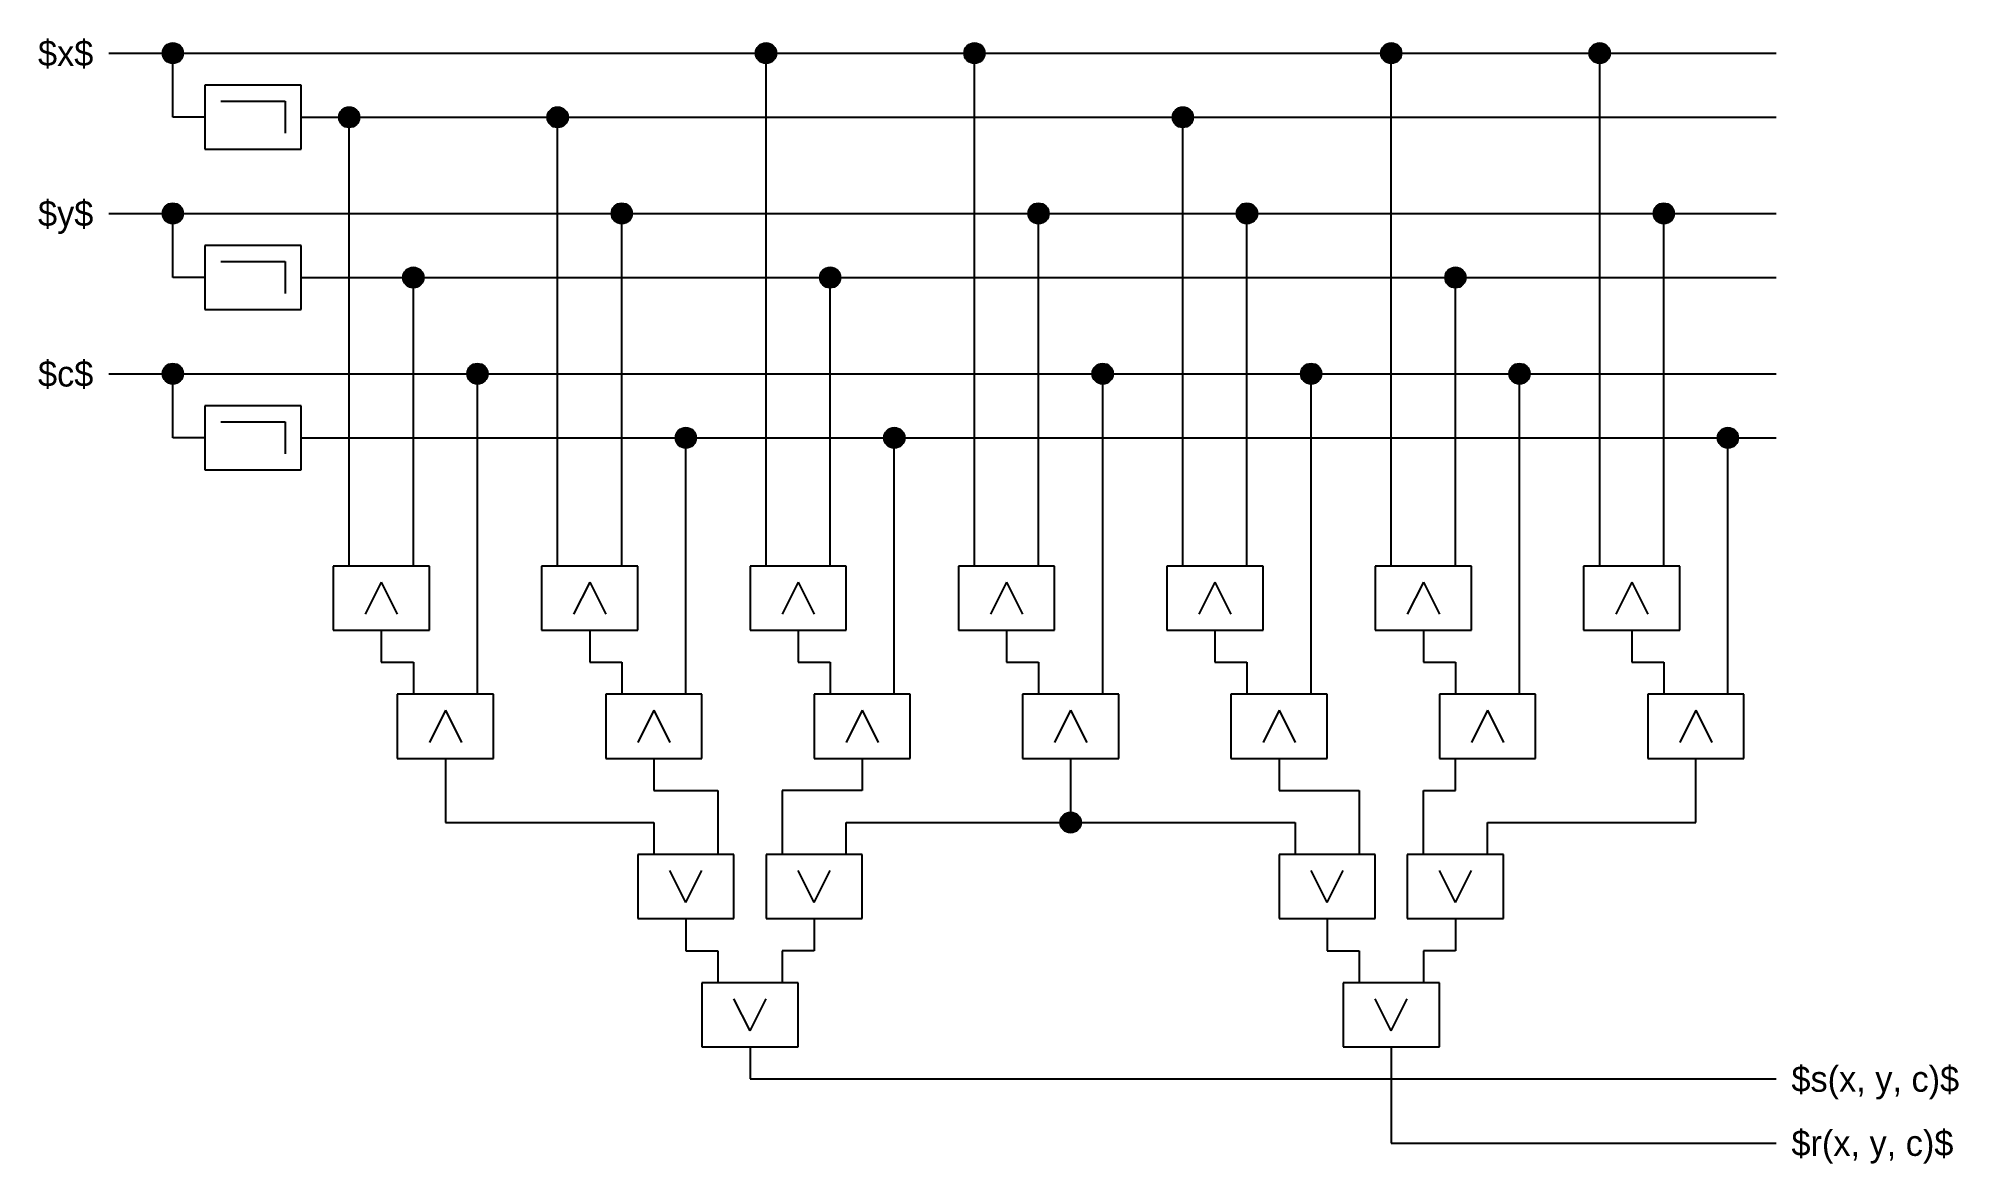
# Model space of a CAD drawing. Header units: inches. Extents: x -5 to 1492, y 9 to 887.
import ezdxf
from ezdxf.enums import TextEntityAlignment as Align

# ---------------------------------------------------------------- set-up
doc = ezdxf.new("R2010")
doc.units = ezdxf.units.IN
doc.header["$MEASUREMENT"] = 0

msp = doc.modelspace()

# ---------------------------------------------------------------- hatches: boundary and pattern name
h = msp.add_hatch(color=255)
edge = h.paths.add_edge_path()
edge.add_arc((100, 875), 8, 0, 360)
h = msp.add_hatch(color=255)
edge = h.paths.add_edge_path()
edge.add_arc((562.5, 875), 8, 0, 360)
h = msp.add_hatch(color=255)
edge = h.paths.add_edge_path()
edge.add_arc((725, 875), 8, 0, 360)
h = msp.add_hatch(color=255)
edge = h.paths.add_edge_path()
edge.add_arc((1050, 875), 8, 0, 360)
h = msp.add_hatch(color=255)
edge = h.paths.add_edge_path()
edge.add_arc((1212.5, 875), 8, 0, 360)
h = msp.add_hatch(color=255)
edge = h.paths.add_edge_path()
edge.add_arc((237.5, 825), 8, 0, 360)
h = msp.add_hatch(color=255)
edge = h.paths.add_edge_path()
edge.add_arc((400, 825), 8, 0, 360)
h = msp.add_hatch(color=255)
edge = h.paths.add_edge_path()
edge.add_arc((887.5, 825), 8, 0, 360)
h = msp.add_hatch(color=255)
edge = h.paths.add_edge_path()
edge.add_arc((100, 750), 8, 0, 360)
h = msp.add_hatch(color=255)
edge = h.paths.add_edge_path()
edge.add_arc((450, 750), 8, 0, 360)
h = msp.add_hatch(color=255)
edge = h.paths.add_edge_path()
edge.add_arc((775, 750), 8, 0, 360)
h = msp.add_hatch(color=255)
edge = h.paths.add_edge_path()
edge.add_arc((937.5, 750), 8, 0, 360)
h = msp.add_hatch(color=255)
edge = h.paths.add_edge_path()
edge.add_arc((1262.5, 750), 8, 0, 360)
h = msp.add_hatch(color=255)
edge = h.paths.add_edge_path()
edge.add_arc((287.5, 700), 8, 0, 360)
h = msp.add_hatch(color=255)
edge = h.paths.add_edge_path()
edge.add_arc((612.5, 700), 8, 0, 360)
h = msp.add_hatch(color=255)
edge = h.paths.add_edge_path()
edge.add_arc((1100, 700), 8, 0, 360)
h = msp.add_hatch(color=255)
edge = h.paths.add_edge_path()
edge.add_arc((100, 625), 8, 0, 360)
h = msp.add_hatch(color=255)
edge = h.paths.add_edge_path()
edge.add_arc((337.5, 625), 8, 0, 360)
h = msp.add_hatch(color=255)
edge = h.paths.add_edge_path()
edge.add_arc((825, 625), 8, 0, 360)
h = msp.add_hatch(color=255)
edge = h.paths.add_edge_path()
edge.add_arc((987.5, 625), 8, 0, 360)
h = msp.add_hatch(color=255)
edge = h.paths.add_edge_path()
edge.add_arc((1150, 625), 8, 0, 360)
h = msp.add_hatch(color=255)
edge = h.paths.add_edge_path()
edge.add_arc((500, 575), 8, 0, 360)
h = msp.add_hatch(color=255)
edge = h.paths.add_edge_path()
edge.add_arc((662.5, 575), 8, 0, 360)
h = msp.add_hatch(color=255)
edge = h.paths.add_edge_path()
edge.add_arc((1312.5, 575), 8, 0, 360)
h = msp.add_hatch(color=255)
edge = h.paths.add_edge_path()
edge.add_arc((800, 275), 8, 0, 360)

# ---------------------------------------------------------------- linework, layer by layer
for p, q in [((50, 875), (1350, 875)), ((100, 825), (100, 875)), ((562.5, 475), (562.5, 875)), ((725, 475), (725, 875)), ((1050, 475), (1050, 875)), ((1212.5, 475), (1212.5, 875)), ((125, 850), (125, 800)), ((200, 850), (125, 850)), ((200, 800), (200, 850)), ((125, 825), (100, 825)), ((137.5, 837.5), (187.5, 837.5)), ((187.5, 837.5), (187.5, 812.5)), ((200, 825), (1350, 825)), ((237.5, 475), (237.5, 825)), ((400, 475), (400, 825)), ((887.5, 475), (887.5, 825)), ((125, 800), (200, 800)), ((50, 750), (1350, 750)), ((100, 700), (100, 750)), ((450, 475), (450, 750)), ((775, 475), (775, 750)), ((937.5, 475), (937.5, 750)), ((1262.5, 475), (1262.5, 750)), ((200, 725), (125, 725)), ((125, 725), (125, 675)), ((200, 675), (200, 725)), ((137.5, 712.5), (187.5, 712.5)), ((187.5, 712.5), (187.5, 687.5)), ((125, 700), (100, 700)), ((200, 700), (1350, 700)), ((287.5, 475), (287.5, 700)), ((612.5, 475), (612.5, 700)), ((1100, 475), (1100, 700)), ((125, 675), (200, 675)), ((50, 625), (1350, 625)), ((100, 575), (100, 625)), ((337.5, 375), (337.5, 625)), ((825, 375), (825, 625)), ((987.5, 375), (987.5, 625)), ((1150, 375), (1150, 625)), ((200, 600), (125, 600)), ((125, 600), (125, 550)), ((200, 550), (200, 600)), ((137.5, 587.5), (187.5, 587.5)), ((187.5, 587.5), (187.5, 562.5)), ((125, 575), (100, 575)), ((200, 575), (1350, 575)), ((500, 375), (500, 575)), ((662.5, 375), (662.5, 575)), ((1312.5, 375), (1312.5, 575)), ((125, 550), (200, 550)), ((225, 475), (225, 425)), ((300, 475), (225, 475)), ((300, 425), (300, 475)), ((462.5, 475), (387.5, 475)), ((387.5, 475), (387.5, 425)), ((462.5, 425), (462.5, 475)), ((625, 475), (550, 475)), ((550, 475), (550, 425)), ((625, 425), (625, 475)), ((787.5, 475), (712.5, 475)), ((712.5, 475), (712.5, 425)), ((787.5, 425), (787.5, 475)), ((950, 475), (875, 475)), ((875, 475), (875, 425)), ((950, 425), (950, 475)), ((1112.5, 475), (1037.5, 475)), ((1037.5, 475), (1037.5, 425)), ((1112.5, 425), (1112.5, 475)), ((1275, 475), (1200, 475)), ((1200, 475), (1200, 425)), ((1275, 425), (1275, 475)), ((262.5, 462.5), (250, 437.5)), ((262.5, 462.5), (275, 437.5)), ((425, 462.5), (412.5, 437.5)), ((425, 462.5), (437.5, 437.5)), ((587.5, 462.5), (575, 437.5)), ((587.5, 462.5), (600, 437.5)), ((750, 462.5), (737.5, 437.5)), ((750, 462.5), (762.5, 437.5)), ((912.5, 462.5), (900, 437.5)), ((912.5, 462.5), (925, 437.5)), ((1075, 462.5), (1062.5, 437.5)), ((1075, 462.5), (1087.5, 437.5)), ((1237.5, 462.5), (1225, 437.5)), ((1237.5, 462.5), (1250, 437.5)), ((225, 425), (300, 425)), ((262.5, 425), (262.5, 400)), ((387.5, 425), (462.5, 425)), ((425, 425), (425, 400)), ((550, 425), (625, 425)), ((587.5, 425), (587.5, 400)), ((712.5, 425), (787.5, 425)), ((750, 425), (750, 400)), ((875, 425), (950, 425)), ((912.5, 425), (912.5, 400)), ((1037.5, 425), (1112.5, 425)), ((1075, 425), (1075, 400)), ((1200, 425), (1275, 425)), ((1237.5, 425), (1237.5, 400)), ((262.5, 400), (287.5, 400)), ((287.5, 400), (287.5, 375)), ((425, 400), (450, 400)), ((450, 400), (450, 375)), ((587.5, 400), (612.5, 400)), ((612.5, 400), (612.5, 375)), ((750, 400), (775, 400)), ((775, 400), (775, 375)), ((912.5, 400), (937.5, 400)), ((937.5, 400), (937.5, 375)), ((1075, 400), (1100, 400)), ((1100, 400), (1100, 375)), ((1237.5, 400), (1262.5, 400)), ((1262.5, 400), (1262.5, 375)), ((350, 375), (275, 375)), ((275, 375), (275, 325)), ((350, 325), (350, 375)), ((437.5, 375), (437.5, 325)), ((512.5, 375), (437.5, 375)), ((512.5, 325), (512.5, 375)), ((600, 375), (600, 325)), ((675, 375), (600, 375)), ((675, 325), (675, 375)), ((762.5, 375), (762.5, 325)), ((837.5, 375), (762.5, 375)), ((837.5, 325), (837.5, 375)), ((925, 375), (925, 325)), ((1000, 375), (925, 375)), ((1000, 325), (1000, 375)), ((1087.5, 375), (1087.5, 325)), ((1162.5, 375), (1087.5, 375)), ((1162.5, 325), (1162.5, 375)), ((1250, 375), (1250, 325)), ((1325, 375), (1250, 375)), ((1325, 325), (1325, 375)), ((312.5, 362.5), (300, 337.5)), ((312.5, 362.5), (325, 337.5)), ((475, 362.5), (462.5, 337.5)), ((475, 362.5), (487.5, 337.5)), ((637.5, 362.5), (625, 337.5)), ((637.5, 362.5), (650, 337.5)), ((800, 362.5), (787.5, 337.5)), ((800, 362.5), (812.5, 337.5)), ((962.5, 362.5), (950, 337.5)), ((962.5, 362.5), (975, 337.5)), ((1125, 362.5), (1112.5, 337.5)), ((1125, 362.5), (1137.5, 337.5)), ((1287.5, 362.5), (1275, 337.5)), ((1287.5, 362.5), (1300, 337.5)), ((275, 325), (350, 325)), ((312.5, 325), (312.5, 275)), ((437.5, 325), (512.5, 325)), ((475, 325), (475, 300)), ((600, 325), (675, 325)), ((637.5, 325), (637.5, 300)), ((762.5, 325), (837.5, 325)), ((800, 325), (800, 275)), ((925, 325), (1000, 325)), ((962.5, 325), (962.5, 300)), ((1087.5, 325), (1162.5, 325)), ((1100, 300), (1100, 325)), ((1250, 325), (1325, 325)), ((1287.5, 275), (1287.5, 325)), ((475, 300), (525, 300)), ((525, 300), (525, 250)), ((637.5, 300), (575, 300)), ((575, 300), (575, 250)), ((962.5, 300), (1025, 300)), ((1025, 300), (1025, 250)), ((1075, 250), (1075, 300)), ((1075, 300), (1100, 300)), ((312.5, 275), (475, 275)), ((475, 275), (475, 250)), ((625, 250), (625, 275)), ((625, 275), (975, 275)), ((975, 275), (975, 250)), ((1125, 250), (1125, 275)), ((1125, 275), (1287.5, 275)), ((462.5, 250), (462.5, 200)), ((537.5, 250), (462.5, 250)), ((537.5, 200), (537.5, 250)), ((637.5, 250), (562.5, 250)), ((562.5, 250), (562.5, 200)), ((637.5, 200), (637.5, 250)), ((1037.5, 250), (962.5, 250)), ((962.5, 250), (962.5, 200)), ((1037.5, 200), (1037.5, 250)), ((1137.5, 250), (1062.5, 250)), ((1062.5, 250), (1062.5, 200)), ((1137.5, 200), (1137.5, 250)), ((500, 212.5), (487.5, 237.5)), ((500, 212.5), (512.5, 237.5)), ((600, 212.5), (587.5, 237.5)), ((600, 212.5), (612.5, 237.5)), ((1000, 212.5), (987.5, 237.5)), ((1000, 212.5), (1012.5, 237.5)), ((1100, 212.5), (1087.5, 237.5)), ((1100, 212.5), (1112.5, 237.5)), ((462.5, 200), (537.5, 200)), ((500, 200), (500, 175)), ((562.5, 200), (637.5, 200)), ((600, 200), (600, 175)), ((962.5, 200), (1037.5, 200)), ((1000, 200), (1000, 175)), ((1062.5, 200), (1137.5, 200)), ((1100, 200), (1100, 175)), ((500, 175), (525, 175)), ((525, 175), (525, 150)), ((600, 175), (575, 175)), ((575, 175), (575, 150)), ((1000, 175), (1025, 175)), ((1025, 175), (1025, 150)), ((1075, 175), (1075, 150)), ((1100, 175), (1075, 175)), ((587.5, 150), (512.5, 150)), ((512.5, 150), (512.5, 100)), ((587.5, 100), (587.5, 150)), ((1012.5, 150), (1012.5, 100)), ((1087.5, 150), (1012.5, 150)), ((1087.5, 100), (1087.5, 150)), ((550, 112.5), (537.5, 137.5)), ((550, 112.5), (562.5, 137.5)), ((1050, 112.5), (1037.5, 137.5)), ((1050, 112.5), (1062.5, 137.5)), ((512.5, 100), (587.5, 100)), ((550, 100), (550, 75)), ((1012.5, 100), (1087.5, 100)), ((1050, 100), (1050, 25)), ((550, 75), (1350, 75)), ((1050, 25), (1350, 25))]:
    msp.add_line(p, q)
for centre in [(100, 875), (562.5, 875), (725, 875), (1050, 875), (1212.5, 875), (237.5, 825), (400, 825), (887.5, 825), (100, 750), (450, 750), (775, 750), (937.5, 750), (1262.5, 750), (287.5, 700), (612.5, 700), (1100, 700), (100, 625), (337.5, 625), (825, 625), (987.5, 625), (1150, 625), (500, 575), (662.5, 575), (1312.5, 575), (800, 275)]:
    msp.add_circle(centre, 8)

# ---------------------------------------------------------------- texts
for s, p in [('$x$', (38, 875)), ('$y$', (38, 750)), ('$c$', (38, 625))]:
    msp.add_text(s, height=20).set_placement(p, align=Align.MIDDLE_RIGHT)
for s, p in [('$s(x, y, c)$', (1362, 75)), ('$r(x, y, c)$', (1362, 25))]:
    msp.add_text(s, height=20).set_placement(p, align=Align.MIDDLE_LEFT)

doc.saveas('drawing.dxf')
